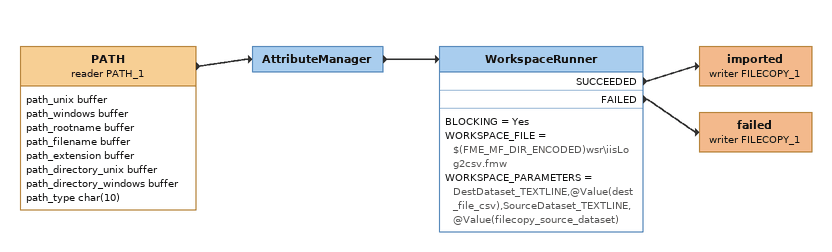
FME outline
PATH (reader PATH_1)
    attributes: path_unix buffer, path_windows buffer, path_rootname buffer, path_filename buffer, path_extension buffer, path_directory_unix buffer, path_directory_windows buffer, path_type char(10)
    -> AttributeManager
AttributeManager
    -> WorkspaceRunner
WorkspaceRunner
    BLOCKING = Yes
    WORKSPACE_FILE = $(FME_MF_DIR_ENCODED)wsr\iisLog2csv.fmw
    WORKSPACE_PARAMETERS = DestDataset_TEXTLINE,@Value(dest_file_csv),SourceDataset_TEXTLINE,@Value(filecopy_source_dataset)
    SUCCEEDED -> imported (writer FILECOPY_1)
    FAILED -> failed (writer FILECOPY_1)
imported (writer FILECOPY_1)
failed (writer FILECOPY_1)
